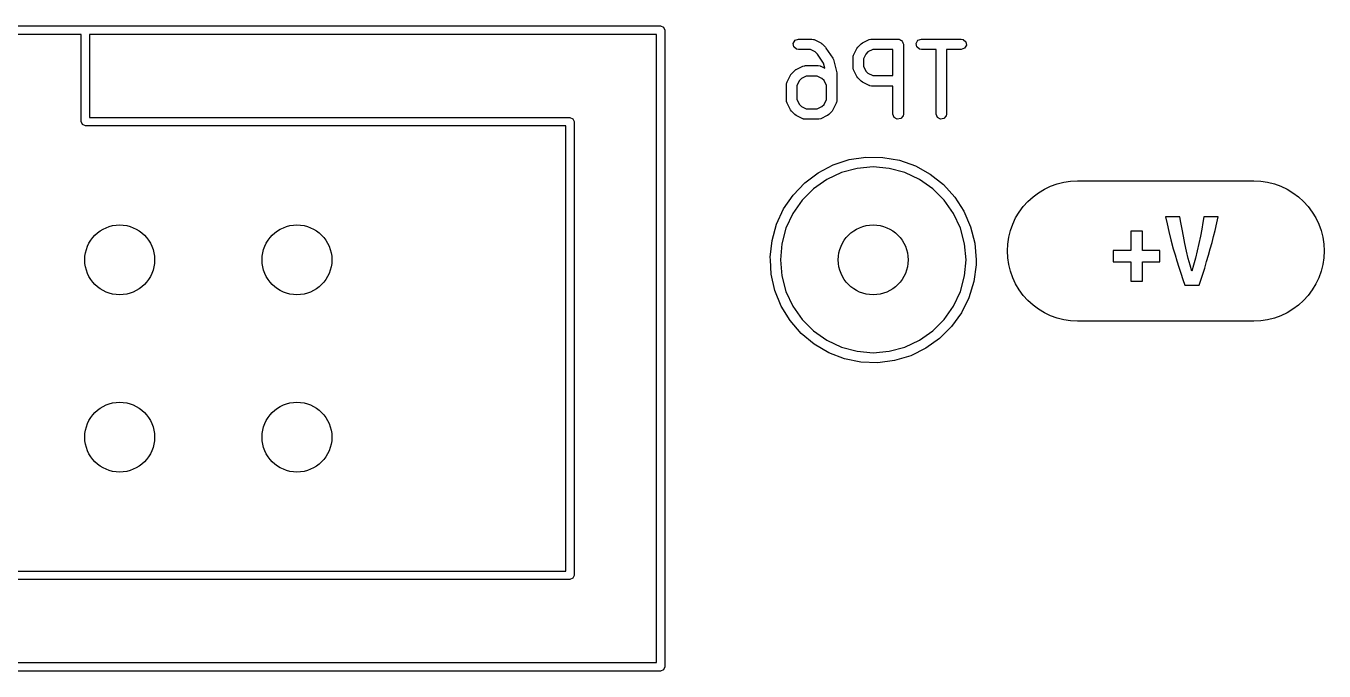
# Model space of a CAD drawing. Extents: x 84 to 124, y -233 to -38.
# Drawn here: x 105.34 to 123.93, y -215.45 to -206.21 of the extents above; entities that cross this region are included whole.
import ezdxf

# ---------------------------------------------------------------- set-up
doc = ezdxf.new("R2010")
doc.units = 0
doc.layers.add('BLACK', color=7, linetype='CONTINUOUS')

msp = doc.modelspace()

# ---------------------------------------------------------------- linework, layer by layer
at = {"layer": 'BLACK', "linetype": 'CONTINUOUS'}
for p, q in [((93.85, -206.21), (114.43, -206.21)), ((114.43, -206.21), (114.472, -206.228)), ((114.472, -206.228), (114.49, -206.27)), ((106.13, -206.33), (102.15, -206.33)), ((106.13, -207.58), (106.13, -206.33)), ((114.37, -206.33), (106.25, -206.33)), ((106.25, -206.33), (106.25, -207.52)), ((114.37, -215.33), (114.37, -206.33)), ((114.49, -206.27), (114.49, -215.39)), ((116.33, -206.459), (116.355, -206.415)), ((116.355, -206.415), (116.404, -206.397)), ((116.404, -206.397), (116.594, -206.397)), ((116.594, -206.397), (116.62, -206.402)), ((116.62, -206.402), (116.623, -206.405)), ((116.623, -206.405), (116.628, -206.405)), ((116.628, -206.405), (116.723, -206.453)), ((117.322, -206.453), (117.418, -206.405)), ((117.418, -206.405), (117.443, -206.398)), ((117.443, -206.398), (117.447, -206.399)), ((117.447, -206.399), (117.451, -206.397)), ((117.451, -206.397), (117.832, -206.397)), ((117.832, -206.397), (117.842, -206.399)), ((117.842, -206.399), (117.845, -206.399)), ((117.845, -206.399), (117.848, -206.4)), ((117.848, -206.4), (117.858, -206.402)), ((117.858, -206.402), (117.873, -206.414)), ((117.873, -206.414), (117.89, -206.424)), ((118.092, -206.459), (118.117, -206.415)), ((118.117, -206.415), (118.165, -206.397)), ((118.165, -206.397), (118.737, -206.397)), ((118.737, -206.397), (118.763, -206.402)), ((118.763, -206.402), (118.802, -206.435)), ((116.339, -206.51), (116.33, -206.459)), ((116.378, -206.543), (116.339, -206.51)), ((116.404, -206.547), (116.378, -206.543)), ((116.576, -206.547), (116.404, -206.547)), ((116.645, -206.582), (116.576, -206.547)), ((116.679, -206.615), (116.645, -206.582)), ((116.723, -206.453), (116.741, -206.466)), ((116.741, -206.466), (116.742, -206.467)), ((116.742, -206.467), (116.79, -206.515)), ((116.79, -206.515), (116.796, -206.524)), ((116.796, -206.524), (116.799, -206.526)), ((116.799, -206.526), (116.895, -206.669)), ((117.194, -206.629), (117.241, -206.534)), ((117.241, -206.534), (117.255, -206.516)), ((117.255, -206.515), (117.303, -206.467)), ((117.255, -206.516), (117.255, -206.515)), ((117.303, -206.467), (117.321, -206.454)), ((117.321, -206.454), (117.322, -206.453)), ((117.4, -206.582), (117.37, -206.612)), ((117.469, -206.547), (117.4, -206.582)), ((117.757, -206.547), (117.469, -206.547)), ((117.757, -206.921), (117.757, -206.547)), ((117.89, -206.424), (117.892, -206.431)), ((117.892, -206.431), (117.897, -206.435)), ((117.897, -206.435), (117.9, -206.454)), ((117.9, -206.454), (117.907, -206.472)), ((117.907, -206.472), (117.907, -207.472)), ((118.101, -206.51), (118.092, -206.459)), ((118.14, -206.543), (118.101, -206.51)), ((118.165, -206.547), (118.14, -206.543)), ((118.376, -206.547), (118.165, -206.547)), ((118.376, -207.472), (118.376, -206.547)), ((118.737, -206.547), (118.526, -206.547)), ((118.526, -206.547), (118.526, -207.472)), ((118.785, -206.53), (118.737, -206.547)), ((118.811, -206.485), (118.785, -206.53)), ((118.802, -206.435), (118.811, -206.485)), ((116.37, -206.834), (116.465, -206.786)), ((116.465, -206.786), (116.49, -206.779)), ((116.49, -206.779), (116.495, -206.78)), ((116.495, -206.78), (116.499, -206.778)), ((116.499, -206.778), (116.689, -206.778)), ((116.763, -206.741), (116.679, -206.615)), ((116.689, -206.778), (116.715, -206.783)), ((116.715, -206.783), (116.718, -206.786)), ((116.718, -206.786), (116.723, -206.786)), ((116.723, -206.786), (116.781, -206.815)), ((116.781, -206.815), (116.763, -206.741)), ((116.895, -206.669), (116.905, -206.692)), ((116.905, -206.692), (116.905, -206.692)), ((116.905, -206.692), (116.953, -206.883)), ((117.186, -206.663), (117.19, -206.637)), ((117.186, -206.806), (117.186, -206.663)), ((117.19, -206.637), (117.193, -206.634)), ((117.193, -206.634), (117.194, -206.629)), ((117.37, -206.612), (117.336, -206.681)), ((117.336, -206.681), (117.336, -206.788)), ((117.336, -206.788), (117.37, -206.857)), ((116.241, -207.01), (116.289, -206.915)), ((116.289, -206.915), (116.302, -206.897)), ((116.302, -206.897), (116.303, -206.896)), ((116.303, -206.896), (116.351, -206.848)), ((116.351, -206.848), (116.369, -206.835)), ((116.369, -206.835), (116.37, -206.834)), ((116.448, -206.963), (116.418, -206.993)), ((116.517, -206.928), (116.448, -206.963)), ((116.672, -206.928), (116.517, -206.928)), ((116.74, -206.963), (116.672, -206.928)), ((116.771, -206.993), (116.74, -206.963)), ((116.953, -206.883), (116.954, -206.898)), ((116.954, -206.898), (116.955, -206.901)), ((116.955, -206.901), (116.955, -207.282)), ((117.187, -206.81), (117.186, -206.806)), ((117.186, -206.814), (117.187, -206.81)), ((117.194, -206.839), (117.186, -206.814)), ((117.241, -206.934), (117.194, -206.839)), ((117.242, -206.936), (117.241, -206.934)), ((117.255, -206.954), (117.242, -206.936)), ((117.303, -207.002), (117.255, -206.954)), ((117.37, -206.857), (117.4, -206.887)), ((117.4, -206.887), (117.469, -206.921)), ((117.469, -206.921), (117.757, -206.921)), ((116.233, -207.044), (116.238, -207.018)), ((116.233, -207.282), (116.233, -207.044)), ((116.238, -207.018), (116.241, -207.015)), ((116.241, -207.015), (116.241, -207.01)), ((116.418, -206.993), (116.383, -207.062)), ((116.383, -207.062), (116.383, -207.264)), ((116.805, -207.062), (116.771, -206.993)), ((116.805, -207.264), (116.805, -207.062)), ((117.304, -207.002), (117.303, -207.002)), ((117.322, -207.016), (117.304, -207.002)), ((117.418, -207.063), (117.322, -207.016)), ((117.422, -207.064), (117.418, -207.063)), ((117.426, -207.067), (117.422, -207.064)), ((117.451, -207.071), (117.426, -207.067)), ((117.757, -207.071), (117.451, -207.071)), ((117.757, -207.472), (117.757, -207.071)), ((116.235, -207.286), (116.233, -207.282)), ((116.234, -207.29), (116.235, -207.286)), ((116.241, -207.315), (116.234, -207.29)), ((116.289, -207.411), (116.241, -207.315)), ((116.383, -207.264), (116.418, -207.333)), ((116.418, -207.333), (116.448, -207.363)), ((116.74, -207.363), (116.771, -207.333)), ((116.771, -207.333), (116.805, -207.264)), ((116.947, -207.315), (116.899, -207.411)), ((116.95, -207.308), (116.947, -207.311)), ((116.947, -207.311), (116.947, -207.315)), ((116.955, -207.282), (116.95, -207.308)), ((106.25, -207.52), (113.13, -207.52)), ((113.13, -207.52), (113.172, -207.538)), ((116.29, -207.412), (116.289, -207.411)), ((116.303, -207.43), (116.29, -207.412)), ((116.351, -207.478), (116.303, -207.43)), ((116.352, -207.478), (116.351, -207.478)), ((116.37, -207.492), (116.352, -207.478)), ((116.465, -207.539), (116.37, -207.492)), ((116.448, -207.363), (116.517, -207.397)), ((116.517, -207.397), (116.672, -207.397)), ((116.672, -207.397), (116.74, -207.363)), ((116.818, -207.492), (116.723, -207.539)), ((116.819, -207.491), (116.818, -207.492)), ((116.838, -207.478), (116.819, -207.491)), ((116.885, -207.43), (116.838, -207.478)), ((116.886, -207.429), (116.885, -207.43)), ((116.899, -207.411), (116.886, -207.429)), ((117.775, -207.521), (117.757, -207.472)), ((117.819, -207.546), (117.775, -207.521)), ((117.903, -207.498), (117.87, -207.537)), ((117.907, -207.472), (117.903, -207.498)), ((118.394, -207.521), (118.376, -207.472)), ((118.438, -207.546), (118.394, -207.521)), ((118.522, -207.498), (118.489, -207.537)), ((118.526, -207.472), (118.522, -207.498)), ((106.148, -207.622), (106.13, -207.58)), ((106.19, -207.64), (106.148, -207.622)), ((113.07, -207.64), (106.19, -207.64)), ((113.07, -214.02), (113.07, -207.64)), ((113.172, -207.538), (113.19, -207.58)), ((113.19, -207.58), (113.19, -214.08)), ((116.47, -207.54), (116.465, -207.539)), ((116.473, -207.543), (116.47, -207.54)), ((116.499, -207.547), (116.473, -207.543)), ((116.689, -207.547), (116.499, -207.547)), ((116.693, -207.546), (116.689, -207.547)), ((116.698, -207.547), (116.693, -207.546)), ((116.723, -207.539), (116.698, -207.547)), ((117.87, -207.537), (117.819, -207.546)), ((118.489, -207.537), (118.438, -207.546)), ((117.133, -208.125), (117.372, -208.089)), ((117.372, -208.089), (117.614, -208.092)), ((117.614, -208.092), (117.852, -208.134)), ((116.689, -208.312), (116.903, -208.2)), ((116.903, -208.2), (117.133, -208.125)), ((117.244, -208.25), (117.02, -208.31)), ((117.475, -208.23), (117.244, -208.25)), ((117.706, -208.25), (117.475, -208.23)), ((117.93, -208.31), (117.706, -208.25)), ((117.852, -208.134), (118.08, -208.215)), ((118.08, -208.215), (118.291, -208.331)), ((116.329, -208.632), (116.496, -208.457)), ((116.496, -208.457), (116.689, -208.312)), ((116.81, -208.408), (116.62, -208.541)), ((117.02, -208.31), (116.81, -208.408)), ((118.14, -208.408), (117.93, -208.31)), ((118.33, -208.541), (118.14, -208.408)), ((118.291, -208.331), (118.481, -208.481)), ((120.11, -208.472), (120.206, -208.448)), ((120.206, -208.448), (120.303, -208.434)), ((120.303, -208.434), (120.402, -208.429)), ((120.402, -208.429), (122.93, -208.429)), ((122.93, -208.429), (123.029, -208.434)), ((123.029, -208.434), (123.126, -208.448)), ((123.126, -208.448), (123.222, -208.472)), ((116.192, -208.831), (116.329, -208.632)), ((116.62, -208.541), (116.456, -208.705)), ((118.494, -208.705), (118.33, -208.541)), ((118.481, -208.481), (118.644, -208.66)), ((119.765, -208.657), (119.844, -208.598)), ((119.844, -208.598), (119.928, -208.548)), ((119.928, -208.548), (120.017, -208.505)), ((120.017, -208.505), (120.11, -208.472)), ((123.222, -208.472), (123.315, -208.505)), ((123.315, -208.505), (123.404, -208.548)), ((123.404, -208.548), (123.488, -208.598)), ((123.488, -208.598), (123.567, -208.657)), ((116.091, -209.051), (116.192, -208.831)), ((116.456, -208.705), (116.323, -208.895)), ((118.627, -208.895), (118.494, -208.705)), ((118.644, -208.66), (118.775, -208.863)), ((119.567, -208.875), (119.626, -208.796)), ((119.626, -208.796), (119.692, -208.723)), ((119.692, -208.723), (119.765, -208.657)), ((123.567, -208.657), (123.64, -208.723)), ((123.64, -208.723), (123.706, -208.796)), ((123.706, -208.796), (123.765, -208.875)), ((116.323, -208.895), (116.225, -209.105)), ((118.725, -209.105), (118.627, -208.895)), ((118.775, -208.863), (118.871, -209.085)), ((119.474, -209.049), (119.516, -208.96)), ((119.516, -208.96), (119.567, -208.875)), ((121.868, -208.942), (121.664, -208.942)), ((121.664, -208.942), (121.685, -209.042)), ((121.883, -209.024), (121.868, -208.942)), ((121.9, -209.119), (121.883, -209.024)), ((122.199, -209.024), (122.183, -209.119)), ((122.211, -208.942), (122.199, -209.024)), ((122.418, -208.942), (122.211, -208.942)), ((122.399, -209.031), (122.418, -208.942)), ((123.765, -208.875), (123.816, -208.96)), ((123.816, -208.96), (123.858, -209.049)), ((116.026, -209.284), (116.091, -209.051)), ((116.225, -209.105), (116.165, -209.329)), ((118.785, -209.329), (118.725, -209.105)), ((118.871, -209.085), (118.93, -209.319)), ((119.417, -209.237), (119.441, -209.142)), ((119.441, -209.142), (119.474, -209.049)), ((121.332, -209.151), (121.164, -209.151)), ((121.164, -209.151), (121.164, -209.427)), ((121.332, -209.427), (121.332, -209.151)), ((121.685, -209.042), (121.71, -209.154)), ((121.71, -209.154), (121.74, -209.275)), ((121.92, -209.222), (121.9, -209.119)), ((122.183, -209.119), (122.163, -209.221)), ((122.352, -209.225), (122.373, -209.142)), ((122.373, -209.142), (122.399, -209.031)), ((123.858, -209.049), (123.891, -209.142)), ((123.891, -209.142), (123.915, -209.237)), ((116, -209.524), (116.026, -209.284)), ((116.165, -209.329), (116.145, -209.56)), ((118.805, -209.56), (118.785, -209.329)), ((118.93, -209.319), (118.95, -209.56)), ((119.398, -209.433), (119.403, -209.335)), ((119.403, -209.335), (119.417, -209.237)), ((121.74, -209.275), (121.774, -209.401)), ((121.941, -209.328), (121.92, -209.222)), ((121.964, -209.435), (121.941, -209.328)), ((122.141, -209.327), (122.117, -209.433)), ((122.163, -209.221), (122.141, -209.327)), ((122.305, -209.401), (122.329, -209.311)), ((122.329, -209.311), (122.352, -209.225)), ((123.915, -209.237), (123.929, -209.335)), ((123.929, -209.335), (123.934, -209.433)), ((116.003, -209.56), (116, -209.524)), ((116.014, -209.765), (116.003, -209.56)), ((116.145, -209.56), (116.165, -209.791)), ((118.785, -209.791), (118.805, -209.56)), ((118.95, -209.56), (118.948, -209.632)), ((119.403, -209.531), (119.398, -209.433)), ((119.417, -209.629), (119.403, -209.531)), ((121.164, -209.427), (120.914, -209.427)), ((120.914, -209.427), (120.914, -209.588)), ((121.581, -209.427), (121.332, -209.427)), ((121.581, -209.588), (121.581, -209.427)), ((121.774, -209.401), (121.799, -209.488)), ((121.799, -209.488), (121.825, -209.576)), ((121.825, -209.576), (121.853, -209.665)), ((121.989, -209.539), (121.964, -209.435)), ((122.014, -209.638), (121.989, -209.539)), ((122.091, -209.538), (122.065, -209.636)), ((122.117, -209.433), (122.091, -209.538)), ((122.252, -209.585), (122.279, -209.493)), ((122.279, -209.493), (122.305, -209.401)), ((123.929, -209.531), (123.915, -209.629)), ((123.934, -209.433), (123.929, -209.531)), ((116.067, -210.001), (116.014, -209.765)), ((118.948, -209.632), (118.917, -209.872)), ((119.441, -209.724), (119.417, -209.629)), ((119.474, -209.817), (119.441, -209.724)), ((120.914, -209.588), (121.164, -209.588)), ((121.164, -209.588), (121.164, -209.864)), ((121.332, -209.864), (121.332, -209.588)), ((121.332, -209.588), (121.581, -209.588)), ((121.853, -209.665), (121.881, -209.753)), ((121.881, -209.753), (121.911, -209.84)), ((122.04, -209.724), (122.014, -209.638)), ((122.065, -209.636), (122.04, -209.724)), ((122.182, -209.808), (122.224, -209.677)), ((122.224, -209.677), (122.252, -209.585)), ((123.891, -209.724), (123.858, -209.817)), ((123.915, -209.629), (123.891, -209.724)), ((116.165, -209.791), (116.225, -210.015)), ((118.725, -210.015), (118.785, -209.791)), ((118.917, -209.872), (118.846, -210.103)), ((119.516, -209.906), (119.474, -209.817)), ((119.567, -209.991), (119.516, -209.906)), ((121.164, -209.864), (121.332, -209.864)), ((121.911, -209.84), (121.941, -209.924)), ((121.941, -209.924), (122.143, -209.924)), ((122.143, -209.924), (122.182, -209.808)), ((123.816, -209.906), (123.765, -209.991)), ((123.858, -209.817), (123.816, -209.906)), ((116.158, -210.225), (116.067, -210.001)), ((116.225, -210.015), (116.323, -210.225)), ((118.627, -210.225), (118.725, -210.015)), ((118.846, -210.103), (118.739, -210.32)), ((119.626, -210.07), (119.567, -209.991)), ((119.692, -210.143), (119.626, -210.07)), ((123.706, -210.07), (123.64, -210.143)), ((123.765, -209.991), (123.706, -210.07)), ((116.285, -210.431), (116.158, -210.225)), ((116.323, -210.225), (116.456, -210.415)), ((118.494, -210.415), (118.627, -210.225)), ((118.739, -210.32), (118.598, -210.516)), ((119.765, -210.209), (119.692, -210.143)), ((119.844, -210.268), (119.765, -210.209)), ((119.928, -210.318), (119.844, -210.268)), ((120.017, -210.361), (119.928, -210.318)), ((123.404, -210.318), (123.315, -210.361)), ((123.488, -210.268), (123.404, -210.318)), ((123.567, -210.209), (123.488, -210.268)), ((123.64, -210.143), (123.567, -210.209)), ((116.443, -210.614), (116.285, -210.431)), ((116.456, -210.415), (116.62, -210.579)), ((118.33, -210.579), (118.494, -210.415)), ((120.11, -210.394), (120.017, -210.361)), ((120.206, -210.418), (120.11, -210.394)), ((120.303, -210.432), (120.206, -210.418)), ((120.402, -210.437), (120.303, -210.432)), ((122.93, -210.437), (120.402, -210.437)), ((123.029, -210.432), (122.93, -210.437)), ((123.126, -210.418), (123.029, -210.432)), ((123.222, -210.394), (123.126, -210.418)), ((123.315, -210.361), (123.222, -210.394)), ((116.629, -210.768), (116.443, -210.614)), ((116.62, -210.579), (116.81, -210.712)), ((118.14, -210.712), (118.33, -210.579)), ((118.427, -210.687), (118.23, -210.827)), ((118.598, -210.516), (118.427, -210.687)), ((116.838, -210.89), (116.629, -210.768)), ((116.81, -210.712), (117.02, -210.81)), ((117.02, -210.81), (117.244, -210.87)), ((117.244, -210.87), (117.475, -210.89)), ((117.475, -210.89), (117.706, -210.87)), ((117.706, -210.87), (117.93, -210.81)), ((117.93, -210.81), (118.14, -210.712)), ((118.23, -210.827), (118.013, -210.933)), ((117.063, -210.976), (116.838, -210.89)), ((117.3, -211.025), (117.063, -210.976)), ((117.542, -211.033), (117.3, -211.025)), ((117.782, -211.003), (117.542, -211.033)), ((118.013, -210.933), (117.782, -211.003)), ((95.21, -214.02), (113.07, -214.02)), ((113.13, -214.14), (95.15, -214.14)), ((113.172, -214.122), (113.13, -214.14)), ((113.19, -214.08), (113.172, -214.122)), ((93.91, -215.33), (114.37, -215.33)), ((114.43, -215.45), (93.85, -215.45)), ((114.472, -215.432), (114.43, -215.45)), ((114.49, -215.39), (114.472, -215.432))]:
    msp.add_line(p, q, dxfattribs=at)
at = {"layer": 'BLACK'}
for centre in [(106.68, -209.56), (109.22, -209.56), (117.475, -209.56), (106.68, -212.1), (109.22, -212.1)]:
    msp.add_circle(centre, 0.5, dxfattribs=at)

doc.saveas('drawing.dxf')
